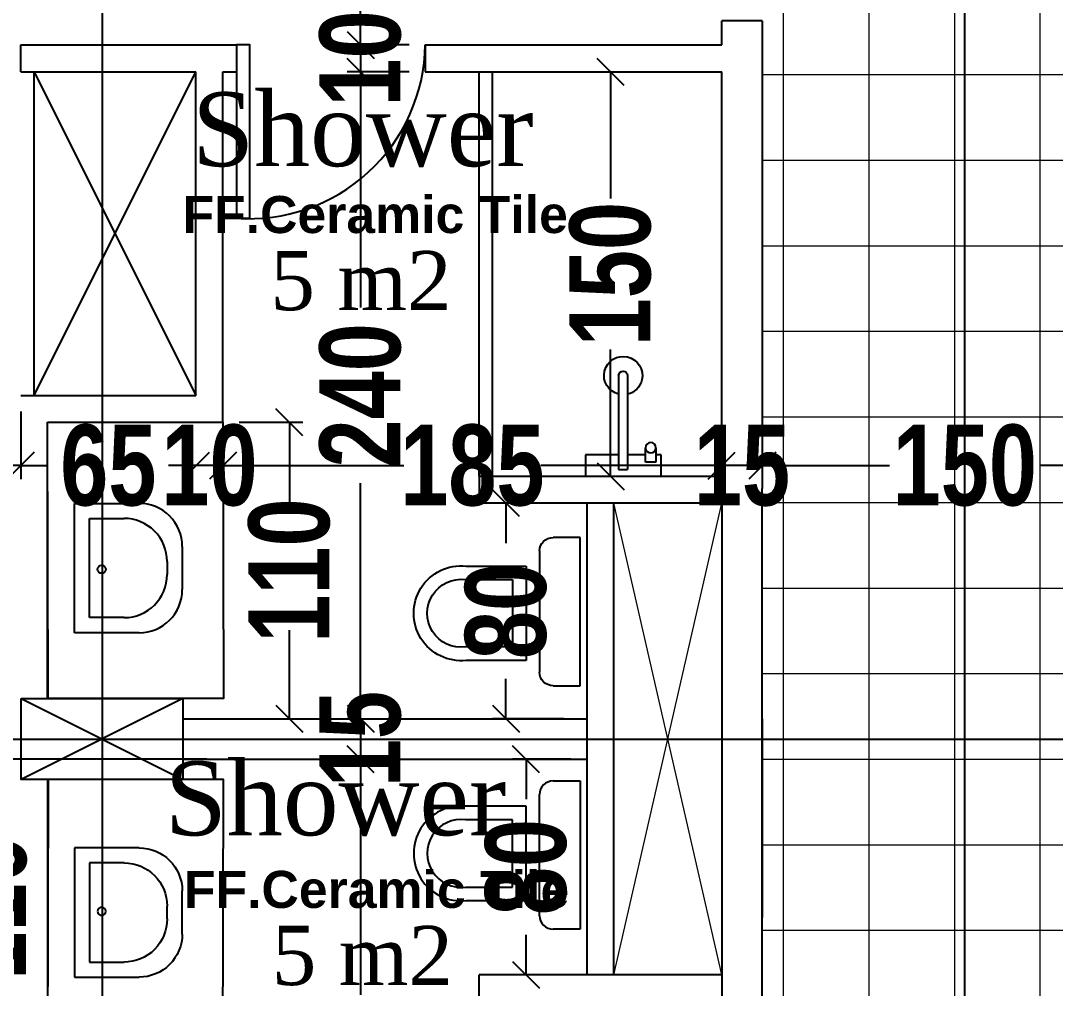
# Model space of a CAD drawing. Extents: x 285329 to 658348, y -83126 to -16980.
# Drawn here: x 359247 to 359630.6, y -41440.2 to -41081.2 of the extents above; entities that cross this region are included whole.
import ezdxf

# ---------------------------------------------------------------- set-up
doc = ezdxf.new("R2010")
doc.units = 0
doc.layers.get('0').update_dxf_attribs({"linetype": 'CONTINUOUS'})
doc.layers.get('DEFPOINTS').update_dxf_attribs({"color": 9, "linetype": 'CONTINUOUS'})
for name, color, linetype in [('AXIS', 1, 'CONTINUOUS'), ('COLUMN', 5, 'CONTINUOUS'), ('FURNITURE', 4, 'CONTINUOUS'), ('TEXT', 3, 'CONTINUOUS'), ('WALL', 7, 'CONTINUOUS')]:
    doc.layers.add(name, color=color, linetype=linetype)
doc.layers.add('VIS', color=8, linetype='CONTINUOUS', lineweight=18)
doc.styles.add('CITYBLUEPRINT', font='cityb___.ttf', dxfattribs={"width": 0.8})
doc.styles.add('style2', font='romantic.ttf', dxfattribs={"height": 50})
doc.styles.add('STYLE4', font='arialbd.ttf', dxfattribs={"height": 0.2})
doc.dimstyles.new('50', dxfattribs={"dimtxt": 30, "dimasz": 10, "dimexe": 5, "dimexo": 6, "dimgap": 5, "dimtad": 0, "dimdec": 0, "dimdsep": 46, "dimtxsty": 'CITYBLUEPRINT', "dimblk1": 'OBLIQUE', "dimblk2": 'OBLIQUE', "dimsah": 1, "dimcen": 0.05, "dimdle": 0.03, "dimclre": 22, "dimclrt": 7, "dimadec": 0, "dimazin": 0, "dimtfac": 1, "dimtdec": 0, "dimtix": 1, "dimtmove": 0, "dimatfit": 3, "dimldrblk": 'OBLIQUE', "dimfxl": 1, "dimtolj": 1, "dimtzin": 0, "dimarcsym": 0})

# ---------------------------------------------------------------- blocks, each defined once
blk = doc.blocks.new('COLUMN')
at = {"layer": 'AXIS'}
for p, q in [((236924.7, -9644.26), (236984.7, -9674.26)), ((236984.7, -9644.26), (236924.7, -9674.26))]:
    blk.add_line(p, q, dxfattribs=at)
at = {"layer": 'COLUMN'}
blk.add_lwpolyline([(236924.7, -9644.26), (236984.7, -9644.26), (236984.7, -9674.26), (236924.7, -9674.26)], close=True, dxfattribs=at)
blk = doc.blocks.new('_Oblique')
at = {"color": 0, "lineweight": -2}
blk.add_line((-0.5, -0.5), (0.5, 0.5), dxfattribs=at)
blk = doc.blocks.new('*D2560')
at = {"layer": 'DEFPOINTS', "color": 0, "linetype": 'Continuous', "lineweight": 5, "transparency": 16777216}
for p in [(359372.35, -40980.21), (359372.98, -41090.21), (359396.96, -41090.21)]:
    blk.add_point(p, dxfattribs=at)
at = {"layer": 'VIS', "color": 0, "linetype": 'Continuous', "lineweight": -2, "transparency": 16777216}
for p, q in [((359372.98, -40980.18), (359372.98, -41013.04)), ((359372.98, -41090.24), (359372.98, -41057.38))]:
    blk.add_line(p, q, dxfattribs=at)
at = {"layer": 'VIS', "color": 22, "linetype": 'Continuous', "lineweight": -2, "transparency": 16777216}
for p, q in [((359378.35, -40980.21), (359377.98, -40980.21)), ((359390.96, -41090.21), (359367.98, -41090.21))]:
    blk.add_line(p, q, dxfattribs=at)
at = {"layer": 'VIS', "color": 0, "linetype": 'Continuous', "lineweight": -2, "transparency": 16777216, "xscale": 10, "yscale": 10, "zscale": 10}
for p, rotation in [((359372.98, -40980.21), 90), ((359372.98, -41090.21), 270)]:
    blk.add_blockref('_Oblique', p, dxfattribs=dict(at, rotation=rotation))
at = {"layer": 'VIS', "color": 7, "linetype": 'Continuous', "lineweight": 5, "transparency": 16777216, "insert": (359372.98, -41035.21), "char_height": 30, "attachment_point": 5, "rotation": 90, "style": 'CITYBLUEPRINT'}
blk.add_mtext('\\A1;110', dxfattribs=at)
blk = doc.blocks.new('*D2628')
at = {"layer": 'DEFPOINTS', "color": 0, "linetype": 'Continuous', "lineweight": 5, "transparency": 16777216}
for p in [(359521.96, -41246.27), (359521.96, -41246.27), (359672.23, -41263.29)]:
    blk.add_point(p, dxfattribs=at)
at = {"layer": 'VIS', "color": 22, "linetype": 'Continuous', "lineweight": -2, "transparency": 16777216}
for p, q in [((359521.96, -41240.27), (359521.96, -41241.27)), ((359672.23, -41257.29), (359672.23, -41241.27))]:
    blk.add_line(p, q, dxfattribs=at)
at = {"layer": 'VIS', "color": 0, "linetype": 'Continuous', "lineweight": -2, "transparency": 16777216}
for p, q in [((359521.93, -41246.27), (359569.11, -41246.27)), ((359672.26, -41246.27), (359625.08, -41246.27))]:
    blk.add_line(p, q, dxfattribs=at)
at = {"layer": 'VIS', "color": 0, "linetype": 'Continuous', "lineweight": -2, "transparency": 16777216, "xscale": 10, "yscale": 10, "zscale": 10, "rotation": 180}
blk.add_blockref('_Oblique', (359521.96, -41246.27), dxfattribs=at)
at = {"layer": 'VIS', "color": 0, "linetype": 'Continuous', "lineweight": -2, "transparency": 16777216, "xscale": 10, "yscale": 10, "zscale": 10}
blk.add_blockref('_Oblique', (359672.23, -41246.27), dxfattribs=at)
at = {"layer": 'VIS', "color": 7, "linetype": 'Continuous', "lineweight": 5, "transparency": 16777216, "insert": (359597.09, -41246.27), "char_height": 30, "attachment_point": 5, "style": 'CITYBLUEPRINT'}
blk.add_mtext('\\A1;150', dxfattribs=at)
blk = doc.blocks.new('HWB')
at = {"layer": 'FURNITURE'}
for p, q in [((-0.6, 0), (0, 0)), ((-0.6, -0.3), (-0.6, 0)), ((0, 0), (0, -0.3)), ((-0.53, -0.07), (-0.07, -0.07)), ((-0.53, -0.23), (-0.53, -0.07)), ((-0.07, -0.07), (-0.07, -0.23)), ((-0.27, -0.43), (-0.33, -0.43)), ((-0.2, -0.5), (-0.4, -0.5))]:
    blk.add_line(p, q, dxfattribs=at)
blk.add_circle((-0.3057, -0.1263), 0.0188, dxfattribs=at)
for centre, start, end in [((-0.33, -0.23), 180, 270), ((-0.27, -0.23), 270, 0), ((-0.4, -0.3), 180, 270), ((-0.2, -0.3), 270, 0)]:
    blk.add_arc(centre, 0.2, start, end, dxfattribs=at)
blk = doc.blocks.new('WC')
at = {"layer": 'FURNITURE'}
for p, q in [((0, 0), (0.55, 0)), ((0, -0.1), (0, 0)), ((0.55, 0), (0.55, -0.1)), ((0.5, -0.15), (0.05, -0.15)), ((0.0937, -0.2), (0.0937, -0.4221)), ((0.4437, -0.2), (0.0937, -0.2)), ((0.4437, -0.4221), (0.4437, -0.2)), ((0.1437, -0.25), (0.1437, -0.425)), ((0.3937, -0.25), (0.1437, -0.25)), ((0.3937, -0.425), (0.3937, -0.25))]:
    blk.add_line(p, q, dxfattribs=at)
for centre, radius, start, end in [((0.05, -0.1), 0.05, 180, 270), ((0.5, -0.1), 0.05, 270, 0), ((0.2687, -0.4409), 0.176, 173.8732, 6.1268), ((0.2687, -0.4409), 0.126, 172.7575, 7.2425)]:
    blk.add_arc(centre, radius, start, end, dxfattribs=at)
blk = doc.blocks.new('*D2632')
at = {"layer": 'DEFPOINTS', "color": 0, "linetype": 'Continuous', "lineweight": 5, "transparency": 16777216}
for p in [(359396.96, -41090.21), (359372.98, -41100.21), (359396.96, -41100.21)]:
    blk.add_point(p, dxfattribs=at)
at = {"layer": 'VIS', "color": 0, "linetype": 'Continuous', "lineweight": -2, "transparency": 16777216}
for p, q in [((359372.98, -41090.21), (359372.98, -41080.21)), ((359372.98, -41090.21), (359372.98, -41100.21)), ((359372.98, -41100.21), (359372.98, -41110.21))]:
    blk.add_line(p, q, dxfattribs=at)
at = {"layer": 'VIS', "color": 22, "linetype": 'Continuous', "lineweight": -2, "transparency": 16777216}
for p, q in [((359390.96, -41090.21), (359367.98, -41090.21)), ((359390.96, -41100.21), (359367.98, -41100.21))]:
    blk.add_line(p, q, dxfattribs=at)
at = {"layer": 'VIS', "color": 0, "linetype": 'Continuous', "lineweight": -2, "transparency": 16777216, "xscale": 10, "yscale": 10, "zscale": 10}
for p, rotation in [((359372.98, -41090.21), 270), ((359372.98, -41100.21), 90)]:
    blk.add_blockref('_Oblique', p, dxfattribs=dict(at, rotation=rotation))
at = {"layer": 'VIS', "color": 7, "linetype": 'Continuous', "lineweight": 5, "transparency": 16777216, "insert": (359372.98, -41095.21), "char_height": 30, "attachment_point": 5, "rotation": 90, "style": 'CITYBLUEPRINT'}
blk.add_mtext('\\A1;10', dxfattribs=at)
blk = doc.blocks.new('*D2633')
at = {"layer": 'DEFPOINTS', "color": 0, "linetype": 'Continuous', "lineweight": 5, "transparency": 16777216}
for p in [(359396.96, -41100.21), (359372.98, -41340.21), (359374.66, -41340.21)]:
    blk.add_point(p, dxfattribs=at)
at = {"layer": 'VIS', "color": 22, "linetype": 'Continuous', "lineweight": -2, "transparency": 16777216}
for p, q in [((359390.96, -41100.21), (359367.98, -41100.21)), ((359368.66, -41340.21), (359367.98, -41340.21))]:
    blk.add_line(p, q, dxfattribs=at)
at = {"layer": 'VIS', "color": 0, "linetype": 'Continuous', "lineweight": -2, "transparency": 16777216}
for p, q in [((359372.98, -41100.18), (359372.98, -41187.58)), ((359372.98, -41340.24), (359372.98, -41252.84))]:
    blk.add_line(p, q, dxfattribs=at)
at = {"layer": 'VIS', "color": 0, "linetype": 'Continuous', "lineweight": -2, "transparency": 16777216, "xscale": 10, "yscale": 10, "zscale": 10}
for p, rotation in [((359372.98, -41100.21), 90), ((359372.98, -41340.21), 270)]:
    blk.add_blockref('_Oblique', p, dxfattribs=dict(at, rotation=rotation))
at = {"layer": 'VIS', "color": 7, "linetype": 'Continuous', "lineweight": 5, "transparency": 16777216, "insert": (359372.98, -41220.21), "char_height": 30, "attachment_point": 5, "rotation": 90, "style": 'CITYBLUEPRINT'}
blk.add_mtext('\\A1;240', dxfattribs=at)
blk = doc.blocks.new('*D2634')
at = {"layer": 'DEFPOINTS', "color": 0, "linetype": 'Continuous', "lineweight": 5, "transparency": 16777216}
for p in [(359374.66, -41340.21), (359372.98, -41355.21), (359374.66, -41355.21)]:
    blk.add_point(p, dxfattribs=at)
at = {"layer": 'VIS', "color": 0, "linetype": 'Continuous', "lineweight": -2, "transparency": 16777216}
for p, q in [((359372.98, -41340.21), (359372.98, -41330.21)), ((359372.98, -41340.21), (359372.98, -41355.21)), ((359372.98, -41355.21), (359372.98, -41365.21))]:
    blk.add_line(p, q, dxfattribs=at)
at = {"layer": 'VIS', "color": 22, "linetype": 'Continuous', "lineweight": -2, "transparency": 16777216}
for p, q in [((359368.66, -41340.21), (359367.98, -41340.21)), ((359368.66, -41355.21), (359367.98, -41355.21))]:
    blk.add_line(p, q, dxfattribs=at)
at = {"layer": 'VIS', "color": 0, "linetype": 'Continuous', "lineweight": -2, "transparency": 16777216, "xscale": 10, "yscale": 10, "zscale": 10}
for p, rotation in [((359372.98, -41340.21), 270), ((359372.98, -41355.21), 90)]:
    blk.add_blockref('_Oblique', p, dxfattribs=dict(at, rotation=rotation))
at = {"layer": 'VIS', "color": 7, "linetype": 'Continuous', "lineweight": 5, "transparency": 16777216, "insert": (359372.98, -41347.71), "char_height": 30, "attachment_point": 5, "rotation": 90, "style": 'CITYBLUEPRINT'}
blk.add_mtext('\\A1;15', dxfattribs=at)
blk = doc.blocks.new('*D2635')
at = {"layer": 'DEFPOINTS', "color": 0, "linetype": 'Continuous', "lineweight": 5, "transparency": 16777216}
for p in [(359374.66, -41355.21), (359372.98, -41595.21), (359396.96, -41595.21)]:
    blk.add_point(p, dxfattribs=at)
at = {"layer": 'VIS', "color": 22, "linetype": 'Continuous', "lineweight": -2, "transparency": 16777216}
for p, q in [((359368.66, -41355.21), (359367.98, -41355.21)), ((359390.96, -41595.21), (359367.98, -41595.21))]:
    blk.add_line(p, q, dxfattribs=at)
at = {"layer": 'VIS', "color": 0, "linetype": 'Continuous', "lineweight": -2, "transparency": 16777216}
for p, q in [((359372.98, -41355.18), (359372.98, -41442.58)), ((359372.98, -41595.24), (359372.98, -41507.84))]:
    blk.add_line(p, q, dxfattribs=at)
at = {"layer": 'VIS', "color": 0, "linetype": 'Continuous', "lineweight": -2, "transparency": 16777216, "xscale": 10, "yscale": 10, "zscale": 10}
for p, rotation in [((359372.98, -41355.21), 90), ((359372.98, -41595.21), 270)]:
    blk.add_blockref('_Oblique', p, dxfattribs=dict(at, rotation=rotation))
at = {"layer": 'VIS', "color": 7, "linetype": 'Continuous', "lineweight": 5, "transparency": 16777216, "insert": (359372.98, -41475.21), "char_height": 30, "attachment_point": 5, "rotation": 90, "style": 'CITYBLUEPRINT'}
blk.add_mtext('\\A1;240', dxfattribs=at)
blk = doc.blocks.new('*D2663')
at = {"layer": 'DEFPOINTS', "color": 0, "linetype": 'Continuous', "lineweight": 5, "transparency": 16777216}
for p in [(359506.96, -41246.27), (359506.96, -41247.24), (359521.96, -41246.27)]:
    blk.add_point(p, dxfattribs=at)
at = {"layer": 'VIS', "color": 22, "linetype": 'Continuous', "lineweight": -2, "transparency": 16777216}
for p, q in [((359506.96, -41241.24), (359506.96, -41241.27)), ((359521.96, -41240.27), (359521.96, -41241.27))]:
    blk.add_line(p, q, dxfattribs=at)
at = {"layer": 'VIS', "color": 0, "linetype": 'Continuous', "lineweight": -2, "transparency": 16777216}
for p, q in [((359506.96, -41246.27), (359496.96, -41246.27)), ((359521.96, -41246.27), (359506.96, -41246.27)), ((359521.96, -41246.27), (359531.96, -41246.27))]:
    blk.add_line(p, q, dxfattribs=at)
at = {"layer": 'VIS', "color": 0, "linetype": 'Continuous', "lineweight": -2, "transparency": 16777216, "xscale": 10, "yscale": 10, "zscale": 10}
blk.add_blockref('_Oblique', (359506.96, -41246.27), dxfattribs=at)
at = {"layer": 'VIS', "color": 0, "linetype": 'Continuous', "lineweight": -2, "transparency": 16777216, "xscale": 10, "yscale": 10, "zscale": 10, "rotation": 180}
blk.add_blockref('_Oblique', (359521.96, -41246.27), dxfattribs=at)
at = {"layer": 'VIS', "color": 7, "linetype": 'Continuous', "lineweight": 5, "transparency": 16777216, "insert": (359514.46, -41246.27), "char_height": 30, "attachment_point": 5, "style": 'CITYBLUEPRINT'}
blk.add_mtext('\\A1;15', dxfattribs=at)
blk = doc.blocks.new('*D2664')
at = {"layer": 'DEFPOINTS', "color": 0, "linetype": 'Continuous', "lineweight": 5, "transparency": 16777216}
for p in [(359321.96, -41246.27), (359321.96, -41247.24), (359506.96, -41247.24)]:
    blk.add_point(p, dxfattribs=at)
at = {"layer": 'VIS', "color": 22, "linetype": 'Continuous', "lineweight": -2, "transparency": 16777216}
for p, q in [((359321.96, -41241.24), (359321.96, -41241.27)), ((359506.96, -41241.24), (359506.96, -41241.27))]:
    blk.add_line(p, q, dxfattribs=at)
at = {"layer": 'VIS', "color": 0, "linetype": 'Continuous', "lineweight": -2, "transparency": 16777216}
for p, q in [((359321.93, -41246.27), (359389.07, -41246.27)), ((359506.99, -41246.27), (359439.84, -41246.27))]:
    blk.add_line(p, q, dxfattribs=at)
at = {"layer": 'VIS', "color": 0, "linetype": 'Continuous', "lineweight": -2, "transparency": 16777216, "xscale": 10, "yscale": 10, "zscale": 10, "rotation": 180}
blk.add_blockref('_Oblique', (359321.96, -41246.27), dxfattribs=at)
at = {"layer": 'VIS', "color": 0, "linetype": 'Continuous', "lineweight": -2, "transparency": 16777216, "xscale": 10, "yscale": 10, "zscale": 10}
blk.add_blockref('_Oblique', (359506.96, -41246.27), dxfattribs=at)
at = {"layer": 'VIS', "color": 7, "linetype": 'Continuous', "lineweight": 5, "transparency": 16777216, "insert": (359414.46, -41246.27), "char_height": 30, "attachment_point": 5, "style": 'CITYBLUEPRINT'}
blk.add_mtext('\\A1;185', dxfattribs=at)
blk = doc.blocks.new('*D2665')
at = {"layer": 'DEFPOINTS', "color": 0, "linetype": 'Continuous', "lineweight": 5, "transparency": 16777216}
for p in [(359311.96, -41246.27), (359311.96, -41247.24), (359321.96, -41247.24)]:
    blk.add_point(p, dxfattribs=at)
at = {"layer": 'VIS', "color": 22, "linetype": 'Continuous', "lineweight": -2, "transparency": 16777216}
for p, q in [((359311.96, -41241.24), (359311.96, -41241.27)), ((359321.96, -41241.24), (359321.96, -41241.27))]:
    blk.add_line(p, q, dxfattribs=at)
at = {"layer": 'VIS', "color": 0, "linetype": 'Continuous', "lineweight": -2, "transparency": 16777216}
for p, q in [((359311.96, -41246.27), (359301.96, -41246.27)), ((359321.96, -41246.27), (359311.96, -41246.27)), ((359321.96, -41246.27), (359331.96, -41246.27))]:
    blk.add_line(p, q, dxfattribs=at)
at = {"layer": 'VIS', "color": 0, "linetype": 'Continuous', "lineweight": -2, "transparency": 16777216, "xscale": 10, "yscale": 10, "zscale": 10}
blk.add_blockref('_Oblique', (359311.96, -41246.27), dxfattribs=at)
at = {"layer": 'VIS', "color": 0, "linetype": 'Continuous', "lineweight": -2, "transparency": 16777216, "xscale": 10, "yscale": 10, "zscale": 10, "rotation": 180}
blk.add_blockref('_Oblique', (359321.96, -41246.27), dxfattribs=at)
at = {"layer": 'VIS', "color": 7, "linetype": 'Continuous', "lineweight": 5, "transparency": 16777216, "insert": (359316.96, -41246.27), "char_height": 30, "attachment_point": 5, "style": 'CITYBLUEPRINT'}
blk.add_mtext('\\A1;10', dxfattribs=at)
blk = doc.blocks.new('*D2666')
at = {"layer": 'DEFPOINTS', "color": 0, "linetype": 'Continuous', "lineweight": 5, "transparency": 16777216}
for p in [(359246.96, -41220.21), (359246.96, -41246.27), (359311.96, -41247.24)]:
    blk.add_point(p, dxfattribs=at)
at = {"layer": 'VIS', "color": 22, "linetype": 'Continuous', "lineweight": -2, "transparency": 16777216}
for p, q in [((359246.96, -41226.21), (359246.96, -41251.27)), ((359311.96, -41241.24), (359311.96, -41241.27))]:
    blk.add_line(p, q, dxfattribs=at)
at = {"layer": 'VIS', "color": 0, "linetype": 'Continuous', "lineweight": -2, "transparency": 16777216}
for p, q in [((359246.93, -41246.27), (359257.2, -41246.27)), ((359311.99, -41246.27), (359301.72, -41246.27))]:
    blk.add_line(p, q, dxfattribs=at)
at = {"layer": 'VIS', "color": 0, "linetype": 'Continuous', "lineweight": -2, "transparency": 16777216, "xscale": 10, "yscale": 10, "zscale": 10, "rotation": 180}
blk.add_blockref('_Oblique', (359246.96, -41246.27), dxfattribs=at)
at = {"layer": 'VIS', "color": 0, "linetype": 'Continuous', "lineweight": -2, "transparency": 16777216, "xscale": 10, "yscale": 10, "zscale": 10}
blk.add_blockref('_Oblique', (359311.96, -41246.27), dxfattribs=at)
at = {"layer": 'VIS', "color": 7, "linetype": 'Continuous', "lineweight": 5, "transparency": 16777216, "insert": (359279.46, -41246.27), "char_height": 30, "attachment_point": 5, "style": 'CITYBLUEPRINT'}
blk.add_mtext('\\A1;65', dxfattribs=at)
blk = doc.blocks.new('*D2667')
at = {"layer": 'DEFPOINTS', "color": 0, "linetype": 'Continuous', "lineweight": 5, "transparency": 16777216}
for p in [(359246.96, -41220.21), (358829.46, -41246.27), (358829.46, -41250.72)]:
    blk.add_point(p, dxfattribs=at)
at = {"layer": 'VIS', "color": 22, "linetype": 'Continuous', "lineweight": -2, "transparency": 16777216}
for p, q in [((359246.96, -41226.21), (359246.96, -41251.27)), ((358829.46, -41244.72), (358829.46, -41241.27))]:
    blk.add_line(p, q, dxfattribs=at)
at = {"layer": 'VIS', "color": 0, "linetype": 'Continuous', "lineweight": -2, "transparency": 16777216}
for p, q in [((358829.43, -41246.27), (359013.74, -41246.27)), ((359246.99, -41246.27), (359062.68, -41246.27))]:
    blk.add_line(p, q, dxfattribs=at)
at = {"layer": 'VIS', "color": 0, "linetype": 'Continuous', "lineweight": -2, "transparency": 16777216, "xscale": 10, "yscale": 10, "zscale": 10, "rotation": 180}
blk.add_blockref('_Oblique', (358829.46, -41246.27), dxfattribs=at)
at = {"layer": 'VIS', "color": 0, "linetype": 'Continuous', "lineweight": -2, "transparency": 16777216, "xscale": 10, "yscale": 10, "zscale": 10}
blk.add_blockref('_Oblique', (359246.96, -41246.27), dxfattribs=at)
at = {"layer": 'VIS', "color": 7, "linetype": 'Continuous', "lineweight": 5, "transparency": 16777216, "insert": (359038.21, -41246.27), "char_height": 30, "attachment_point": 5, "style": 'CITYBLUEPRINT'}
blk.add_mtext('\\A1;417', dxfattribs=at)
blk = doc.blocks.new('*D2749')
at = {"layer": 'DEFPOINTS', "color": 0, "linetype": 'Continuous', "lineweight": 5, "transparency": 16777216}
for p in [(359234.2, -41355.21), (359321.96, -41355.21), (359321.96, -41465.21)]:
    blk.add_point(p, dxfattribs=at)
at = {"layer": 'VIS', "color": 22, "linetype": 'Continuous', "lineweight": -2, "transparency": 16777216}
for p, q in [((359315.96, -41355.21), (359229.2, -41355.21)), ((359315.96, -41465.21), (359229.2, -41465.21))]:
    blk.add_line(p, q, dxfattribs=at)
at = {"layer": 'VIS', "color": 0, "linetype": 'Continuous', "lineweight": -2, "transparency": 16777216}
for p, q in [((359234.2, -41355.18), (359234.2, -41388.04)), ((359234.2, -41465.24), (359234.2, -41432.38))]:
    blk.add_line(p, q, dxfattribs=at)
at = {"layer": 'VIS', "color": 0, "linetype": 'Continuous', "lineweight": -2, "transparency": 16777216, "xscale": 10, "yscale": 10, "zscale": 10}
for p, rotation in [((359234.2, -41355.21), 90), ((359234.2, -41465.21), 270)]:
    blk.add_blockref('_Oblique', p, dxfattribs=dict(at, rotation=rotation))
at = {"layer": 'VIS', "color": 7, "linetype": 'Continuous', "lineweight": 5, "transparency": 16777216, "insert": (359234.2, -41410.21), "char_height": 30, "attachment_point": 5, "rotation": 90, "style": 'CITYBLUEPRINT'}
blk.add_mtext('\\A1;110', dxfattribs=at)
blk = doc.blocks.new('*D2752')
at = {"layer": 'DEFPOINTS', "color": 0, "linetype": 'Continuous', "lineweight": 5, "transparency": 16777216}
for p in [(359321.96, -41230.21), (359321.96, -41340.21), (359346.62, -41340.21)]:
    blk.add_point(p, dxfattribs=at)
at = {"layer": 'VIS', "color": 22, "linetype": 'Continuous', "lineweight": -2, "transparency": 16777216}
for p, q in [((359327.96, -41230.21), (359351.62, -41230.21)), ((359327.96, -41340.21), (359351.62, -41340.21))]:
    blk.add_line(p, q, dxfattribs=at)
at = {"layer": 'VIS', "color": 0, "linetype": 'Continuous', "lineweight": -2, "transparency": 16777216}
for p, q in [((359346.62, -41230.18), (359346.62, -41263.04)), ((359346.62, -41340.24), (359346.62, -41307.38))]:
    blk.add_line(p, q, dxfattribs=at)
at = {"layer": 'VIS', "color": 0, "linetype": 'Continuous', "lineweight": -2, "transparency": 16777216, "xscale": 10, "yscale": 10, "zscale": 10}
for p, rotation in [((359346.62, -41230.21), 90), ((359346.62, -41340.21), 270)]:
    blk.add_blockref('_Oblique', p, dxfattribs=dict(at, rotation=rotation))
at = {"layer": 'VIS', "color": 7, "linetype": 'Continuous', "lineweight": 5, "transparency": 16777216, "insert": (359346.62, -41285.21), "char_height": 30, "attachment_point": 5, "rotation": 90, "style": 'CITYBLUEPRINT'}
blk.add_mtext('\\A1;110', dxfattribs=at)
blk = doc.blocks.new('y7y8uyg')
at = {"layer": 'FURNITURE', "color": 1, "lineweight": 25}
for p, q in [((358503.97, -40160.65), (358503.97, -40195.86)), ((358507.27, -40160.65), (358507.27, -40195.86)), ((358513.95, -40193.05), (358513.95, -40187.72)), ((358517.81, -40187.72), (358517.81, -40193.05)), ((358491.62, -40190.4), (358491.62, -40198.29)), ((358503.97, -40190.4), (358491.62, -40190.4)), ((358513.95, -40190.4), (358507.27, -40190.4)), ((358517.81, -40193.05), (358513.95, -40193.05)), ((358519.69, -40190.4), (358517.81, -40190.4)), ((358519.69, -40198.29), (358519.69, -40190.4)), ((358503.97, -40195.86), (358507.27, -40195.86))]:
    blk.add_line(p, q, dxfattribs=at)
for points, knots in [([(358503.97, -40167.86), (358500.23, -40166.95), (358497.86, -40163.15), (358498.73, -40159.31), (358499.6, -40155.51), (358503.47, -40153.14), (358507.27, -40154.04), (358511.08, -40154.95), (358513.45, -40158.75), (358512.57, -40162.59), (358512.08, -40165.05), (358509.71, -40167.39), (358507.27, -40167.86)], [0, 0, 0, 0, 1, 1, 1, 2, 2, 2, 3, 3, 3, 4, 4, 4, 4]), ([(358503.97, -40160.96), (358503.97, -40160.06), (358504.72, -40159.31), (358505.59, -40159.31), (358506.53, -40159.31), (358507.27, -40160.03), (358507.27, -40160.96), (358507.27, -40160.96), (358507.27, -40160.96), (358507.27, -40160.96)], [0, 0, 0, 0, 1, 1, 1, 2, 2, 2, 3, 3, 3, 3]), ([(358515.88, -40185.79), (358516.94, -40185.79), (358517.81, -40186.66), (358517.81, -40187.72), (358517.81, -40188.78), (358516.94, -40189.65), (358515.88, -40189.65), (358514.82, -40189.65), (358513.95, -40188.78), (358513.95, -40187.72), (358513.95, -40186.66), (358514.82, -40185.79), (358515.88, -40185.79), (358515.88, -40185.79), (358515.88, -40185.79), (358515.88, -40185.79), (358515.88, -40185.79), (358515.88, -40185.79), (358515.88, -40185.79)], [0, 0, 0, 0, 1, 1, 1, 2, 2, 2, 3, 3, 3, 4, 4, 4, 5, 5, 5, 6, 6, 6, 6])]:
    blk.add_open_spline(points, degree=3, knots=knots, dxfattribs=at)
blk = doc.blocks.new('*D2772')
at = {"layer": 'DEFPOINTS', "color": 0, "linetype": 'Continuous', "lineweight": 5, "transparency": 16777216}
for p in [(359421.96, -41100.21), (359465.69, -41100.21), (359421.96, -41250.21)]:
    blk.add_point(p, dxfattribs=at)
at = {"layer": 'VIS', "color": 22, "linetype": 'Continuous', "lineweight": -2, "transparency": 16777216}
for p, q in [((359427.96, -41100.21), (359470.69, -41100.21)), ((359427.96, -41250.21), (359470.69, -41250.21))]:
    blk.add_line(p, q, dxfattribs=at)
at = {"layer": 'VIS', "color": 0, "linetype": 'Continuous', "lineweight": -2, "transparency": 16777216}
for p, q in [((359465.69, -41100.18), (359465.69, -41147.22)), ((359465.69, -41250.24), (359465.69, -41203.19))]:
    blk.add_line(p, q, dxfattribs=at)
at = {"layer": 'VIS', "color": 0, "linetype": 'Continuous', "lineweight": -2, "transparency": 16777216, "xscale": 10, "yscale": 10, "zscale": 10}
for p, rotation in [((359465.69, -41100.21), 90), ((359465.69, -41250.21), 270)]:
    blk.add_blockref('_Oblique', p, dxfattribs=dict(at, rotation=rotation))
at = {"layer": 'VIS', "color": 7, "linetype": 'Continuous', "lineweight": 5, "transparency": 16777216, "insert": (359465.69, -41175.21), "char_height": 30, "attachment_point": 5, "rotation": 90, "style": 'CITYBLUEPRINT'}
blk.add_mtext('\\A1;150', dxfattribs=at)
blk = doc.blocks.new('*D2773')
at = {"layer": 'DEFPOINTS', "color": 0, "linetype": 'Continuous', "lineweight": 5, "transparency": 16777216}
for p in [(359426.93, -41260.21), (359454.38, -41260.21), (359454.38, -41340.21)]:
    blk.add_point(p, dxfattribs=at)
at = {"layer": 'VIS', "color": 22, "linetype": 'Continuous', "lineweight": -2, "transparency": 16777216}
for p, q in [((359448.38, -41260.21), (359421.93, -41260.21)), ((359448.38, -41340.21), (359421.93, -41340.21))]:
    blk.add_line(p, q, dxfattribs=at)
at = {"layer": 'VIS', "color": 0, "linetype": 'Continuous', "lineweight": -2, "transparency": 16777216}
for p, q in [((359426.93, -41260.18), (359426.93, -41275.03)), ((359426.93, -41340.24), (359426.93, -41325.38))]:
    blk.add_line(p, q, dxfattribs=at)
at = {"layer": 'VIS', "color": 0, "linetype": 'Continuous', "lineweight": -2, "transparency": 16777216, "xscale": 10, "yscale": 10, "zscale": 10}
for p, rotation in [((359426.93, -41260.21), 90), ((359426.93, -41340.21), 270)]:
    blk.add_blockref('_Oblique', p, dxfattribs=dict(at, rotation=rotation))
at = {"layer": 'VIS', "color": 7, "linetype": 'Continuous', "lineweight": 5, "transparency": 16777216, "insert": (359426.93, -41300.21), "char_height": 30, "attachment_point": 5, "rotation": 90, "style": 'CITYBLUEPRINT'}
blk.add_mtext('\\A1;80', dxfattribs=at)
blk = doc.blocks.new('*D2776')
at = {"layer": 'DEFPOINTS', "color": 0, "linetype": 'Continuous', "lineweight": 5, "transparency": 16777216}
for p in [(359434.38, -41355.21), (359456.96, -41355.21), (359456.96, -41435.21)]:
    blk.add_point(p, dxfattribs=at)
at = {"layer": 'VIS', "color": 22, "linetype": 'Continuous', "lineweight": -2, "transparency": 16777216}
for p, q in [((359450.96, -41355.21), (359429.38, -41355.21)), ((359450.96, -41435.21), (359429.38, -41435.21))]:
    blk.add_line(p, q, dxfattribs=at)
at = {"layer": 'VIS', "color": 0, "linetype": 'Continuous', "lineweight": -2, "transparency": 16777216}
for p, q in [((359434.38, -41355.18), (359434.38, -41370.03)), ((359434.38, -41435.24), (359434.38, -41420.38))]:
    blk.add_line(p, q, dxfattribs=at)
at = {"layer": 'VIS', "color": 0, "linetype": 'Continuous', "lineweight": -2, "transparency": 16777216, "xscale": 10, "yscale": 10, "zscale": 10}
for p, rotation in [((359434.38, -41355.21), 90), ((359434.38, -41435.21), 270)]:
    blk.add_blockref('_Oblique', p, dxfattribs=dict(at, rotation=rotation))
at = {"layer": 'VIS', "color": 7, "linetype": 'Continuous', "lineweight": 5, "transparency": 16777216, "insert": (359434.38, -41395.21), "char_height": 30, "attachment_point": 5, "rotation": 90, "style": 'CITYBLUEPRINT'}
blk.add_mtext('\\A1;80', dxfattribs=at)

msp = doc.modelspace()

# ---------------------------------------------------------------- hatches: boundary and pattern name
at = {"layer": 'VIS', "linetype": 'Continuous', "lineweight": 5}
h = msp.add_hatch(dxfattribs=at)
h.set_pattern_fill('ANSI37', color=256, scale=10, angle=45)
h.set_pattern_definition([(90, (45554.062, -10494.21), (-31.75, 5e-15), []), (180, (45554.062, -10494.21), (-5e-15, -31.75), [])])
edge = h.paths.add_edge_path()
edge.add_line((359291.94, -39546.08), (359495.56, -39544.78))
edge.add_line((359495.56, -39544.78), (359495.56, -39560.51))
edge.add_line((359495.56, -39560.51), (359912.58, -39560.78))
edge.add_line((359912.58, -39560.78), (359912.58, -39680.81))
edge.add_line((359912.58, -39680.81), (359672.23, -39680.81))
edge.add_line((359672.23, -39680.81), (359672.23, -42439.64))
edge.add_line((359672.23, -42439.64), (359521.96, -42438.42))
edge.add_line((359521.96, -42438.42), (359521.96, -40969.99))
edge.add_line((359521.96, -40969.99), (358854.38, -40971.21))
edge.add_line((358854.38, -40971.21), (358851.46, -40793.13))
edge.add_line((358851.46, -40793.13), (359524.09, -40793.13))
edge.add_line((359524.09, -40793.13), (359520.89, -39680.81))
edge.add_line((359520.89, -39680.81), (359293, -39680.81))
edge.add_line((359293, -39680.81), (359291.22, -39546.09))

# ---------------------------------------------------------------- linework, layer by layer
at = {"layer": 'AXIS'}
for p, q in [((359597.09, -42846.26), (359597.09, -38978.31)), ((359277.46, -39110.73), (359276.94, -42695.1)), ((359251.96, -41220.21), (359251.96, -41100.21)), ((359251.96, -41100.21), (359311.96, -41220.21)), ((359251.96, -41220.21), (359311.96, -41100.21)), ((359416.96, -41250.21), (359416.96, -41100.21)), ((359421.96, -41250.21), (359421.96, -41100.21)), ((358473.11, -41347.71), (360818.48, -41347.71))]:
    msp.add_line(p, q, dxfattribs=at)
at = {"layer": 'FURNITURE'}
msp.add_line((359521.96, -41081.21), (359506.96, -41081.21), dxfattribs=at)
msp.add_line((359521.96, -41081.21), (359506.96, -41081.21), dxfattribs=at)
msp.add_line((359521.96, -41081.21), (359506.96, -41081.21), dxfattribs=at)
msp.add_line((359521.96, -41081.21), (359506.96, -41081.21), dxfattribs=at)
at = {"layer": 'FURNITURE', "linetype": 'Continuous', "flags": 128}
msp.add_lwpolyline([(359326.96, -41090.21), (359326.96, -41154.51), (359331.96, -41154.51), (359331.96, -41090.21), (359326.96, -41090.21)], dxfattribs=at)
at = {"layer": 'FURNITURE', "linetype": 'Continuous'}
for points in [[(359256.96, -41230.21), (359321.96, -41230.21), (359322.13, -41332.71), (359257.13, -41332.71)], [(359256.96, -41465.21), (359321.96, -41465.21), (359322.13, -41362.71), (359257.13, -41362.71)]]:
    msp.add_lwpolyline(points, close=True, dxfattribs=at)
msp.add_arc((359331.63, -41089.34), 65.34, 265.9024, 359.2417, dxfattribs=at)
at = {"layer": 'VIS', "linetype": 'Continuous', "lineweight": 5}
for p, q in [((359466.96, -41435.21), (359506.96, -41260.21)), ((359506.96, -41435.21), (359466.96, -41260.21))]:
    msp.add_line(p, q, dxfattribs=at)
at = {"layer": 'WALL', "ltscale": 3}
for p, q in [((359506.96, -41090.21), (359506.96, -41081.21)), ((359506.96, -41090.21), (359506.96, -41081.21)), ((359506.96, -41090.21), (359506.96, -41081.21)), ((359506.96, -41090.21), (359506.96, -41081.21)), ((359521.96, -41081.21), (359521.96, -41254.75)), ((359521.96, -41081.21), (359521.96, -41254.75)), ((359521.96, -41081.21), (359521.96, -41106.25)), ((359521.96, -41081.21), (359521.96, -41254.75)), ((359246.96, -41090.21), (359326.96, -41090.21)), ((359246.96, -41100.21), (359246.96, -41090.21)), ((359326.96, -41090.21), (359326.96, -41100.21)), ((359396.96, -41090.21), (359506.96, -41090.21)), ((359246.96, -41100.21), (359311.96, -41100.21)), ((359311.96, -41220.21), (359311.96, -41100.21)), ((359321.96, -41100.21), (359326.96, -41100.21)), ((359321.96, -41230.21), (359321.96, -41100.21)), ((359396.96, -41100.21), (359506.96, -41100.21)), ((359506.96, -41203.49), (359506.96, -41100.21)), ((359506.96, -41250.21), (359506.96, -41100.21)), ((359506.96, -41190.41), (359506.96, -41100.21)), ((359506.96, -41180.41), (359506.96, -41100.21)), ((359246.96, -41220.21), (359311.96, -41220.21)), ((359256.96, -41230.21), (359321.96, -41230.21)), ((359256.96, -41332.71), (359256.96, -41230.21)), ((359416.96, -41250.21), (359506.96, -41250.21)), ((359416.96, -41250.21), (359416.96, -41260.21)), ((359521.96, -41534), (359521.96, -41254.75)), ((359506.96, -41260.21), (359416.96, -41260.21)), ((359456.96, -41260.21), (359456.96, -41435.21)), ((359466.96, -41435.21), (359466.96, -41260.21)), ((359307.13, -41340.21), (359456.96, -41340.21)), ((359521.96, -41340.21), (359521.96, -41413.92)), ((359521.96, -41340.21), (359521.96, -41413.92)), ((359307.13, -41355.21), (359456.96, -41355.21)), ((359256.96, -41362.71), (359256.96, -41465.21)), ((359506.96, -41435.21), (359416.96, -41435.21)), ((359416.96, -41445.21), (359416.96, -41435.21))]:
    msp.add_line(p, q, dxfattribs=at)
at = {"layer": 'WALL', "linetype": 'Continuous'}
for p, q in [((359521.96, -41081.21), (359506.96, -41081.21)), ((359521.96, -41081.21), (359506.96, -41081.21)), ((359521.96, -41081.21), (359506.96, -41081.21)), ((359521.96, -41081.21), (359506.96, -41081.21)), ((359396.96, -41090.21), (359396.96, -41100.21))]:
    msp.add_line(p, q, dxfattribs=at)
at = {"layer": 'WALL', "linetype": 'Continuous', "ltscale": 3}
for p, q in [((359506.96, -41260.21), (359506.96, -41551.16)), ((359521.96, -41340.21), (359521.96, -41355.21)), ((359521.96, -41340.21), (359521.96, -41413.92))]:
    msp.add_line(p, q, dxfattribs=at)

# ---------------------------------------------------------------- block references
at = {"layer": 'FURNITURE'}
for name, p, xscale, yscale, zscale, rotation in [('HWB', (359266.87, -41260.28), 79.999999999981, 79.999999999981, 79.999999999981, 90.0000000000469), ('WC', (359454.38, -41327.93), -99.99999999999224, 100, 100, 270.0000000005015), ('WC', (359454.38, -41363.29), 99.99999999999224, 99.99999999999224, 99.99999999999224, 269.9999999995006), ('HWB', (359266.87, -41436.08), -79.999999999981, 80, 80, 89.99999999995515)]:
    msp.add_blockref(name, p, dxfattribs=dict(at, xscale=xscale, yscale=yscale, zscale=zscale, rotation=rotation))
at = {"layer": 'VIS', "linetype": 'Continuous', "lineweight": 5}
msp.add_blockref('y7y8uyg', (964.74, -1051.91), dxfattribs=at)
at = {"layer": 'WALL', "linetype": 'Continuous'}
msp.add_blockref('COLUMN', (122322.43, -31688.45), dxfattribs=at)

# ---------------------------------------------------------------- texts
at = {"layer": 'TEXT'}
for s, insert, char_height, width, attachment_point, style in [('Shower', (359437.14, -41135.59), 27.44, 68.4943, 9, 'style2'), ('FF.Ceramic Tile', (359306.95, -41146.26), 13.7388, 148.7202, 1, 'STYLE4'), ('5 m2', (359406.76, -41166.64), 21.952, 364.5745, 3, 'style2'), ('Shower', (359427.01, -41383.84), 27.44, 68.4943, 9, 'style2'), ('FF.Ceramic Tile', (359307.47, -41396.64), 13.7388, 148.7202, 1, 'STYLE4'), ('5 m2', (359407.27, -41417.02), 21.952, 364.5745, 3, 'style2')]:
    msp.add_mtext(s, dxfattribs=dict(at, insert=insert, char_height=char_height, width=width, attachment_point=attachment_point, style=style))

# ---------------------------------------------------------------- dimensions: what is measured, and where the dimension line sits
at = {"layer": 'VIS', "linetype": 'Continuous', "lineweight": 5}
for base, p1, p2, picture, middle in [((359372.98, -41090.21), (359372.35, -40980.21), (359396.96, -41090.21), '*D2560', (359372.98, -41035.21)), ((359372.98, -41100.21), (359396.96, -41090.21), (359396.96, -41100.21), '*D2632', (359372.98, -41095.21)), ((359372.98, -41340.21), (359396.96, -41100.21), (359374.66, -41340.21), '*D2633', (359372.98, -41220.21)), ((359372.98, -41355.21), (359374.66, -41340.21), (359374.66, -41355.21), '*D2634', (359372.98, -41347.71)), ((359372.98, -41595.21), (359374.66, -41355.21), (359396.96, -41595.21), '*D2635', (359372.98, -41475.21))]:
    dim = msp.add_linear_dim(base=base, p1=p1, p2=p2, angle=90, dimstyle='50', override={"dimtmove": 1}, dxfattribs=at)
    dim.commit()
    dim.dimension.update_dxf_attribs({"geometry": picture, "text_midpoint": middle})
for base, p1, p2, picture, middle in [((359465.69, -41100.21), (359421.96, -41250.21), (359421.96, -41100.21), '*D2772', (359465.69, -41175.21)), ((359346.62, -41340.21), (359321.96, -41230.21), (359321.96, -41340.21), '*D2752', (359346.62, -41285.21)), ((359426.93, -41260.21), (359454.38, -41340.21), (359454.38, -41260.21), '*D2773', (359426.93, -41300.21)), ((359234.2, -41355.21), (359321.96, -41465.21), (359321.96, -41355.21), '*D2749', (359234.2, -41410.21)), ((359434.38, -41355.21), (359456.96, -41435.21), (359456.96, -41355.21), '*D2776', (359434.38, -41395.21))]:
    dim = msp.add_linear_dim(base=base, p1=p1, p2=p2, angle=90, dimstyle='50', dxfattribs=at)
    dim.commit()
    dim.dimension.update_dxf_attribs({"geometry": picture, "text_midpoint": middle})
for base, p1, p2, picture, middle in [((358829.45827653, -41246.26899009), (359246.95827653, -41220.20638653), (358829.45827653, -41250.72183939), '*D2667', (359038.20827653, -41246.26899009)), ((359246.96, -41246.27), (359311.96, -41247.24), (359246.96, -41220.21), '*D2666', (359279.46, -41246.27)), ((359311.96, -41246.27), (359321.96, -41247.24), (359311.96, -41247.24), '*D2665', (359316.96, -41246.27)), ((359321.96, -41246.27), (359506.96, -41247.24), (359321.96, -41247.24), '*D2664', (359414.46, -41246.27)), ((359506.96, -41246.27), (359521.96, -41246.27), (359506.96, -41247.24), '*D2663', (359514.46, -41246.27)), ((359521.96, -41246.27), (359672.23, -41263.29), (359521.96, -41246.27), '*D2628', (359597.09, -41246.27))]:
    dim = msp.add_linear_dim(base=base, p1=p1, p2=p2, dimstyle='50', override={"dimtmove": 1}, dxfattribs=at)
    dim.commit()
    dim.dimension.update_dxf_attribs({"geometry": picture, "text_midpoint": middle})

doc.saveas('drawing.dxf')
